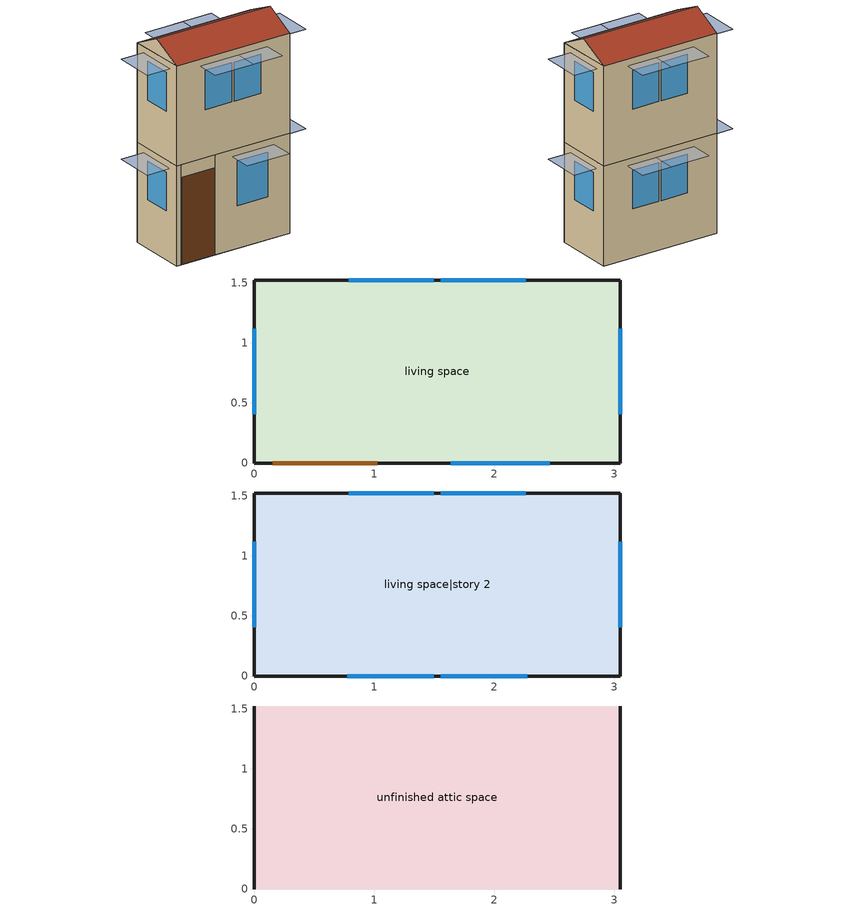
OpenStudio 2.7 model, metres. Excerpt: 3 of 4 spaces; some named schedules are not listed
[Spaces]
living space
 floor foundation (FloorFndGrndFinSlab): 0,0 0,1.52 3.05,1.52 3.05,0 z0
 wall outside (WallExtInsFin): 0,1.52 0,0 0.13,0 1.05,0 3.05,0 3.05,1.52 0,1.52 z0:2.44
 window (WindowConstruction): 1.64,0 2.46,0 z1.04:2.13; 2.26,1.52 1.55,1.52 / 1.49,1.52 0.79,1.52 / 0,1.12 0,0.41 / 3.05,0.41 3.05,1.12 z1.19:2.13
 door (Door): 0.15,0 1.02,0 z0:2.13
living space|story 2
 floor to living space (FloorFinUninsFin): 0,0 0,1.52 3.05,1.52 3.05,0 z2.44
 wall outside (WallExtInsFin): 0,1.52 0,0 3.05,0 3.05,1.52 0,1.52 z2.44:4.88
 window (WindowConstruction): 0.78,0 1.49,0 / 1.55,0 2.27,0 z3.62:4.57; 2.26,1.52 1.55,1.52 / 1.49,1.52 0.79,1.52 / 0,1.12 0,0.41 / 3.05,0.41 3.05,1.12 z3.63:4.57
unfinished attic space
 floor to living space|story 2 (FloorFinInsUnfinAttic): 0,1.52 3.05,1.52 3.05,0 0,0 z4.88
 wall outside (WallExtUninsUnfin): 0,0.76,5.26 0,1.52,4.88 0,0,4.88; 3.05,0.76,5.26 3.05,0,4.88 3.05,1.52,4.88
 roof outside (RoofUnfinInsExt): 3.05,0.76,5.26 0,0.76,5.26 0,0,4.88 3.05,0,4.88; 0,0.76,5.26 3.05,0.76,5.26 3.05,1.52,4.88 0,1.52,4.88
shading: 2.61,0 1.49,0 1.49,-0.61 2.61,-0.61 z2.29; 3.05,1.27 3.05,0.26 3.66,0.26 3.66,1.27 z2.29; 1.65,0 0.62,0 0.62,-0.61 1.65,-0.61 z4.72; 0.63,1.52 1.65,1.52 1.65,2.13 0.63,2.13 z4.72; 2.42,0 1.4,0 1.4,-0.61 2.42,-0.61 z4.72; 0.63,1.52 1.65,1.52 1.65,2.13 0.63,2.13 z2.29; 1.4,1.52 2.42,1.52 2.42,2.13 1.4,2.13 z2.29; 1.4,1.52 2.42,1.52 2.42,2.13 1.4,2.13 z4.72; 0,0.26 0,1.27 -0.61,1.27 -0.61,0.26 z2.29; 0,0.26 0,1.27 -0.61,1.27 -0.61,0.26 z4.72; 3.05,1.27 3.05,0.26 3.66,0.26 3.66,1.27 z4.72
[Building]
Building 1: North Axis {deg}=22.5; Standards Number of Stories=2; Standards Number of Above Ground Stories=2; Standards Building Type=singlefamilydetached; Standards Number of Living Units=1
[Site]
Denver Intl Ap_CO_USA: Latitude {deg}=39.83; Longitude {deg}=-104.65; Time Zone {hr}=-7; Elevation {m}=1650; Terrain=Suburbs
[ClimateZones]
Climate Zone Institution Name 2=Building America; Climate Zone Document Year 2=0; Climate Zone Value 2=Cold
[Site:WaterMainsTemperature]
Calculation Method=Correlation; Annual Average Outdoor Air Temperature {C}=10.8753; Maximum Difference In Monthly Average Outdoor Air Temperatures {deltaC}=23.1524
[Site:GroundTemperature:Deep]
10.8753, 10.8753, 10.8753, 10.8753, 10.8753, 10.8753, 10.8753, 10.8753, 10.8753, 10.8753, 10.8753, 10.8753
[Material] Roughness=Rough
Name | Thickness {m} | Conductivity {W/m-K} | Density {kg/m3} | Specific Heat {J/kg-K} | Thermal Absorptance | Solar Absorptance | Visible Absorptance
EMPD dummy | 0.001 | 0.1 | 100 | 100 | 0.9 | 0.5 | 0.1
FloorUAAdditionalCeilingIns | 0.12827 | 0.0411113 | 16.02 | 1046.75
FloorUATrussandIns | 0.0889 | 0.0436674 | 50.7834 | 1165.1
Drywall 0.5 in. | 0.0127 | 0.160291 | 801 | 837.4 | 0.9 | 0.5 | 0.1
Asphalt Shingles, Medium | 0.009525 | 0.162714 | 1121.4 | 1465.45 | 0.91 | 0.85 | 0.85
RoofSheathing | 0.01905 | 0.115458 | 512.64 | 1214.23
RoofUARoofIns | 0.18415 | 8.02397 | 37.0049 | 1207.88
FootingMaterial | 0.2032 | 1.31141 | 2242.8 | 837.4 | 0.9
Concrete 4.0 in. | 0.1016 | 1.31141 | 2242.8 | 837.4 | 0.9
Floor Covering | 0.0127 | 0.0433444 | 54.468 | 1339.84 | 0.9 | 0.9
FloorFinStudAndAirFloor | 0.1397 | 0.557395 | 67.691 | 1210.98
Wood Floor | 0.015875 | 0.115458 | 544.68 | 1214.23
EMPD residential drywall roofceiling | 0.001 | 0.1 | 800 | 100 | 0.9 | 0.5 | 0.1
EMPD residential carpet | 0.001 | 0.1 | 220 | 100 | 0.9 | 0.5 | 0.1
Vinyl, Light | 0.009525 | 0.089435 | 177.822 | 1046.75 | 0.9 | 0.3 | 0.3
WallSheathing | 0.0127 | 0.115458 | 512.64 | 1214.23
WallStudAndCavity | 0.0889 | 0.054245 | 162.403 | 1178.92
WallStudAndCavity 1 | 0.0889 | 0.393744 | 83.0341 | 1211.67
WallStudAndCavity 2 | 0.0889 | 0.397942 | 83.0341 | 1211.67
residential furniture material living space | 0.1524 | 0.115458 | 640.8 | 1214.23 | 0.9 | 0.6 | 0.1
EMPD residential wood trim | 0.001 | 0.1 | 512 | 100 | 0.9 | 0.5 | 0.1
EMPD residential furniture | 0.001 | 0.1 | 500 | 100 | 0.9 | 0.5 | 0.1
DoorMaterial | 0.04445 | 0.0612267 | 512.64 | 1214.23
[MaterialProperty:MoisturePenetrationDepth:Settings]
Name | Material | Water Vapor Diffusion Resistance Factor | Moisture Equation Coefficient a | Moisture Equation Coefficient b | Moisture Equation Coefficient c | Moisture Equation Coefficient d | Surface Layer Penetration Depth {m} | Deep Layer Penetration Depth {m} | Coating Layer Thickness {m} | Coating Layer Water Vapor Diffusion Resistance Factor
 | EMPD dummy | 500 | 0.0069 | 0.9066 | 0.0404 | 22.1121 | 0.1 | 0 | 0 | 0
 | EMPD residential drywall roofceiling | 9.14 | 0.0069 | 0.9066 | 0.0404 | 22.1121 | 0.01886 | 0.08642 | 0.005 | 140
 | EMPD residential carpet | 0.5 | 0.019 | 1 | 0 | 1 | 0.0341 | 0.156 | 0 | 0
 | EMPD residential wood trim | 320 | 0.15 | 8.51 | 0.167 | 0.965 | 0.00079 | 0.0036 | 0.005 | 140
 | EMPD residential furniture | 6 | 0.02 | 1 | 0 | 1 |  |  | 0 | 0
[Construction]
EMPD dummy; EMPD dummy 1: EMPD dummy
FloorFinInsUnfinAttic: FloorUAAdditionalCeilingIns, FloorUATrussandIns, Drywall 0.5 in.
RoofUnfinInsExt: Asphalt Shingles, Medium, RoofSheathing, RoofUARoofIns
FootingConstruction: FootingMaterial
FloorFndGrndFinSlab: Concrete 4.0 in., Floor Covering
FloorFinUninsFin: Drywall 0.5 in., FloorFinStudAndAirFloor, RoofSheathing, Wood Floor, Floor Covering
EMPD residential drywall roofceiling; EMPD residential drywall wall: EMPD residential drywall roofceiling
EMPD residential carpet: EMPD residential carpet
WallExtInsFin: Vinyl, Light, WallSheathing, WallStudAndCavity, Drywall 0.5 in.
WallExtUninsUnfin: Vinyl, Light, WallSheathing, WallStudAndCavity 1
WallIntFinUninsFin: WallStudAndCavity 2, Drywall 0.5 in.
residential furniture construction living space; residential furniture construction living space|story 2: residential furniture material living space
EMPD residential wood trim: EMPD residential wood trim
EMPD residential furniture: EMPD residential furniture
WindowConstruction: WindowMaterial
Door: DoorMaterial
[WindowMaterial:Shade]
CoolingShade: Solar Transmittance=0.999; Solar Reflectance=0.00099; Visible Transmittance=0.999; Visible Reflectance=0.00099; Thermal Hemispherical Emissivity=1e-005; Thermal Transmittance=0.999; Thickness {m}=0.0001; Conductivity {W/m-K}=10000; Shade to Glass Distance {m}=0.001; Top Opening Multiplier=0; Bottom Opening Multiplier=0; Left-Side Opening Multiplier=0; Right-Side Opening Multiplier=0; Airflow Permeability=0
[WindowMaterial:SimpleGlazingSystem]
WindowMaterial: U-Factor {W/m2-K}=2.10086; Solar Heat Gain Coefficient=0.21
[ThermalZone] Use Ideal Air Loads=No
Name | Volume {m3}
living zone; unfinished attic zone
res ds_1 ret air zone | 0
[Sizing:Zone] Zone Cooling Design Supply Air Temperature Input Method=SupplyAirTemperature; Zone Cooling Design Supply Air Temperature {C}=14; Zone Cooling Design Supply Air Temperature Difference {deltaC}=11.11; Zone Heating Design Supply Air Temperature Input Method=SupplyAirTemperature; Zone Heating Design Supply Air Temperature {C}=40; Zone Heating Design Supply Air Temperature Difference {deltaC}=11.11; Zone Cooling Design Supply Air Humidity Ratio {kg-H2O/kg-air}=0.0085; Zone Heating Design Supply Air Humidity Ratio {kg-H2O/kg-air}=0.008; Cooling Design Air Flow Method=DesignDay; Heating Design Air Flow Method=DesignDay; Account for Dedicated Outdoor Air System=No; Dedicated Outdoor Air System Control Strategy=NeutralSupplyAir; Dedicated Outdoor Air Low Setpoint Temperature for Design {C}=autosize; Dedicated Outdoor Air High Setpoint Temperature for Design {C}=autosize
living zone; unfinished attic zone; res ds_1 ret air zone
[Space]
Name | Space Type | Thermal Zone | Building Unit
living space; living space|story 2 | Space Type 1 | living zone | unit 1
unfinished attic space | Space Type 2 | unfinished attic zone
res ds_1 ret air space |  | res ds_1 ret air zone
[SpaceType]
Name | Standards Space Type
Space Type 1 | living
Space Type 2 | unfinished attic
[BuildingUnit]
unit 1: Building Unit Type=Residential
[People:Definition] Number of People Calculation Method=People; Number of People {people}=1.32; Fraction Radiant=0.319734; Sensible Heat Fraction=0.573; Carbon Dioxide Generation Rate {m3/s-W}=0; Enable ASHRAE 55 Comfort Warnings=No; Mean Radiant Temperature Calculation Type=ZoneAveraged
residential occupants|living space; residential occupants|living space|story 2
[People] Number of People Schedule=residential occupants schedule; Activity Level Schedule=Schedule Ruleset 1; Multiplier=1
Name | People Definition | Space or SpaceType
residential occupants|living space | residential occupants|living space | living space
residential occupants|living space|story 2 | residential occupants|living space|story 2 | living space|story 2
[InternalMass:Definition] Design Level Calculation Method=SurfaceArea
Name | Construction | Surface Area {m2}
EMPD dummy unfinished attic space | EMPD dummy | 4.645152
EMPD residential drywall roofceiling living space; EMPD residential drywall roofceiling living space|story 2 | EMPD residential drywall roofceiling | 9.290304
EMPD residential carpet living space; EMPD residential carpet living space|story 2 | EMPD residential carpet | 3.71612
residential partition wall mass living space; residential partition wall mass living space|story 2 | WallIntFinUninsFin | 4.645152
residential furniture mass living space | residential furniture construction living space | 1.85806
residential furniture mass living space|story 2 | residential furniture construction living space|story 2 | 1.85806
EMPD residential drywall wall living space; EMPD residential drywall wall living space|story 2 | EMPD residential drywall wall | 26.9419
EMPD residential wood trim living space; EMPD residential wood trim living space|story 2 | EMPD residential wood trim | 1.44
EMPD residential furniture living space; EMPD residential furniture living space|story 2 | EMPD residential furniture | 3.483864
EMPD dummy res ds_1 ret air space | EMPD dummy 1 | 1
[InternalMass] Multiplier=1
Name | Internal Mass Definition | Space or SpaceType
EMPD dummy unfinished attic space | EMPD dummy unfinished attic space | unfinished attic space
EMPD residential drywall roofceiling living space | EMPD residential drywall roofceiling living space | living space
EMPD residential drywall roofceiling living space|story 2 | EMPD residential drywall roofceiling living space|story 2 | living space|story 2
EMPD residential carpet living space | EMPD residential carpet living space | living space
EMPD residential carpet living space|story 2 | EMPD residential carpet living space|story 2 | living space|story 2
residential partition wall mass living space | residential partition wall mass living space | living space
residential partition wall mass living space|story 2 | residential partition wall mass living space|story 2 | living space|story 2
residential furniture mass living space | residential furniture mass living space | living space
residential furniture mass living space|story 2 | residential furniture mass living space|story 2 | living space|story 2
EMPD residential drywall wall living space | EMPD residential drywall wall living space | living space
EMPD residential drywall wall living space|story 2 | EMPD residential drywall wall living space|story 2 | living space|story 2
EMPD residential wood trim living space | EMPD residential wood trim living space | living space
EMPD residential wood trim living space|story 2 | EMPD residential wood trim living space|story 2 | living space|story 2
EMPD residential furniture living space | EMPD residential furniture living space | living space
EMPD residential furniture living space|story 2 | EMPD residential furniture living space|story 2 | living space|story 2
EMPD dummy res ds_1 ret air space | EMPD dummy res ds_1 ret air space | res ds_1 ret air space
[Foundation:Kiva]
Foundation Kiva 1: Wall Height Above Grade {m}=0.2032; Wall Depth Below Slab {m}=0.2032; Footing Wall Construction=FootingConstruction
[Foundation:Kiva:Settings]
Soil Conductivity {W/m-K}=1.731; Soil Density {kg/m3}=1842.3; Soil Specific Heat {J/kg-K}=418.7; Ground Solar Absorptivity=0.9; Ground Thermal Absorptivity=0.9; Ground Surface Roughness {m}=0.03; Far-Field Width {m}=40; Deep-Ground Boundary Condition=ZeroFlux; Deep-Ground Depth {m}=40; Minimum Cell Dimension {m}=0.02; Maximum Cell Growth Coefficient=1.5; Simulation Timestep=Hourly
[SurfaceProperty:ExposedFoundationPerimeter]
Surface 1: Exposed Perimeter Calculation Method=TotalExposedPerimeter; Total Exposed Perimeter {m}=9.144
[ShadingControl]
WindowShadingControl: Shading Type=InteriorShade; Shading Device Material=CoolingShade; Shading Control Type=OnIfScheduleAllows; Schedule=Window shading schedule; Shading Control Is Scheduled=Yes
[ElectricEquipment:Definition] Design Level Calculation Method=EquipmentLevel
Name | Design Level {W} | Fraction Latent | Fraction Radiant | Fraction Lost
residential refrigerator | 65.0889 | 0 | 0 | 0
residential range electric | 35.9069 | 0.3 | 0.24 | 0.3
residential misc plug loads|living space; residential misc plug loads|living space|story 2 | 153.145 | 0.021 | 0.558 | 0.049
res infil_1 house fan; res infil_1 range fan; res infil_1 bath fan | 0 | 0 | 0 | 1
[ElectricEquipment]
Name | Electric Equipment Definition | Space or SpaceType | Schedule
residential refrigerator | residential refrigerator | living space | residential refrigerator schedule
residential range electric | residential range electric | living space | residential range propane|false schedule
residential misc plug loads|living space | residential misc plug loads|living space | living space | residential misc plug loads schedule
residential misc plug loads|living space|story 2 | residential misc plug loads|living space|story 2 | living space|story 2 | residential misc plug loads schedule
res infil_1 house fan | res infil_1 house fan | living space | Always On Discrete
res infil_1 range fan | res infil_1 range fan | living space | Always On Discrete
res infil_1 bath fan | res infil_1 bath fan | living space | Always On Discrete
[OtherEquipment:Definition]
residential range propane: Design Level Calculation Method=EquipmentLevel; Design Level {W}=375.952; Fraction Latent=0.2; Fraction Radiant=0.18; Fraction Lost=0.5
[OtherEquipment]
residential range propane: Other Equipment Definition=residential range propane; Space or SpaceType=living space; Schedule=residential range propane|false schedule; Fuel Type=PropaneGas
[GasEquipment:Definition]
residential hot tub heater gas: Design Level Calculation Method=EquipmentLevel; Design Level {W}=683.878; Fraction Latent=0; Fraction Radiant=0; Fraction Lost=1
[GasEquipment]
residential hot tub heater gas: Gas Equipment Definition=residential hot tub heater gas; Space or SpaceType=unfinished attic space; Schedule=residential hot tub heater gas schedule
[SpaceInfiltration:EffectiveLeakageArea]
res infil|unfinished attic space: Space or SpaceType=unfinished attic space; Schedule=Always On Discrete; Effective Air Leakage Area {cm2}=154.684; Stack Coefficient=2.64777e-05; Wind Coefficient=3.58865e-05
[EnergyManagementSystem:Sensor]
Name | Output Variable or Output Meter | Output Variable or Output Meter Index Key
res_nv_pb_s | Site Outdoor Air Barometric Pressure
res_af_vw_s | Site Wind Speed
res_nv_wt_s | Site Outdoor Air Humidity Ratio
res_af_1_tin_s | Zone Mean Air Temperature | living zone
res_af_1_tt_s | Zone Outdoor Air Drybulb Temperature | living zone
res_nv_1_nva_s | Schedule Value | res nv_1 avail schedule
res_nv_1_sp_s | Schedule Value | res nv_1 temp schedule
res_ds_1_win_s | Zone Mean Air Humidity Ratio | living zone
res_infil_1_range_sch_s | Schedule Value | res mv_1 range exhaust schedule
res_infil_1_bath_sch_s | Schedule Value | res mv_1 bath exhaust schedule
res_infil_1_wh_sch_s | Schedule Value | Always On Discrete
[SpaceInfiltration:DesignFlowRate] Space or SpaceType=living space; Schedule=Always On Discrete; Design Flow Rate Calculation Method=Flow/Space; Design Flow Rate {m3/s}=0
res nv_1 flow; res infil_1 flow
[EnergyManagementSystem:Actuator]
Name | Actuated Component | Actuated Component Type | Actuated Component Control Type
res_nv_1_flow_act | res nv_1 flow | Zone Infiltration | Air Exchange Flow Rate
res_infil_1_house_fan_act | res infil_1 house fan | ElectricEquipment | Electric Power Level
res_infil_1_range_fan_act | res infil_1 range fan | ElectricEquipment | Electric Power Level
res_infil_1_bath_fan_act | res infil_1 bath fan | ElectricEquipment | Electric Power Level
res_infil_1_flow_act | res infil_1 flow | Zone Infiltration | Air Exchange Flow Rate
[EnergyManagementSystem:Program]
res_nv_1_program: Set Tdiff = res_af_1_tin_s-res_af_1_tt_s; Set dT = (@Abs Tdiff); Set pt = (@RhFnTdbWPb res_af_1_tt_s res_nv_wt_s res_nv_pb_s); Set NVA = 3018.4293253412557; Set Cs = 0.00017926040778923255; Set Cw = 8.70903777141566e-05; Set MNV = 0.12585265152000003; Set MHR = 0.0115; Set MRH = 0.7; Set temp1 = (res_nv_1_nva_s*NVA); Set SGNV = temp1*((((Cs*dT)+(Cw*(res_af_vw_s^2)))^0.5)/1000); If (res_nv_wt_s<MHR) && (pt<MRH) && (res_af_1_tin_s>res_nv_1_sp_s); Set temp2 = (res_af_1_tin_s-res_nv_1_sp_s); Set NVadj1 = temp2/(res_af_1_tin_s-res_af_1_tt_s); Set NVadj2 = (@Min NVadj1 1); Set NVadj3 = (@Max NVadj2 0); Set NVadj = SGNV*NVadj3; Set res_nv_1_flow_act = (@Min NVadj MNV); Else; Set res_nv_1_flow_act = 0; EndIf
res_ds_1_program: Set res_ds_1_lk_sup_fan_equiv = 0; Set res_ds_1_lk_ret_fan_equiv = 0
res_infil_1_program: Set p_m = 0.14; Set p_s = 0.22; Set s_m = 270; Set s_s = 370; Set z_m = 9.99744; Set z_s = 4.8768; Set f_t = (((s_m/z_m)^p_m)*((z_s/s_s)^p_s)); Set Tdiff = res_af_1_tin_s-res_af_1_tt_s; Set dT = @Abs Tdiff; Set c = 0.0035; Set Cs = 0.0749; Set Cw = 0.1406; Set n = 0.67; Set sft = (f_t*0.5); Set temp1 = ((c*Cw)*((sft*res_af_vw_s)^(2*n)))^2; Set Qn = (((c*Cs*(dT^n))^2)+temp1)^0.5; Set Tdiff = res_af_1_tin_s-res_af_1_tt_s; Set dT = @Abs Tdiff; Set QWHV = res_infil_1_wh_sch_s*0.0146; Set Qrange = res_infil_1_range_sch_s*0.0472; Set Qdryer = 0.0; Set Qbath = res_infil_1_bath_sch_s*0.0472; Set QhpwhOut = 0; Set QhpwhIn = 0; Set QductsOut = res_ds_1_lk_ret_fan_equiv; Set QductsIn = res_ds_1_lk_sup_fan_equiv; Set Qout = QWHV+Qrange+Qbath+Qdryer+QhpwhOut+QductsOut; Set Qin = QhpwhIn+QductsIn; Set Qu = (@Abs (Qout-Qin)); Set Qb = (@Min Qout Qin); Set faneff_wh = 0.9438948864000002; Set res_infil_1_house_fan_act = (QWHV*300)/faneff_wh; Set faneff_sp = 0.4719474432000001; Set res_infil_1_range_fan_act = (Qrange*300)/faneff_sp; Set res_infil_1_bath_fan_act = (Qbath*300)/faneff_sp; Set Q_acctd_for_elsewhere = QhpwhOut+QhpwhIn+QductsOut+QductsIn; Set res_infil_1_flow_act = (((Qu^2)+(Qn^2))^0.5)-Q_acctd_for_elsewhere; Set res_infil_1_flow_act = (@Max res_infil_1_flow_act 0)
[EnergyManagementSystem:ProgramCallingManager]
res af_1 program calling manager: BeginTimestepBeforePredictor; res_infil_1_program; res_nv_1_program
res ds_1 program calling manager: EndOfSystemTimestepAfterHVACReporting; res_ds_1_program
[Generator:PVWatts]
residential photovoltaics generator: DC System Capacity {W}=2500; Module Type=Standard; Array Type=FixedRoofMounted; System Losses=0.14; Tilt Angle {deg}=26.5651; Azimuth Angle {deg}=22.5
[ElectricLoadCenter:Distribution]
residential photovoltaics elec load center dist: Inverter=residential photovoltaics inverter
[ElectricLoadCenter:Inverter:PVWatts]
residential photovoltaics inverter: Inverter Efficiency=0.96
[Schedule:Ruleset]
Name | Default Day Schedule
residential occupants schedule | Schedule Day 1
Schedule Ruleset 1 | Schedule Day 2
Window shading schedule | Schedule Day 3
residential refrigerator schedule | Schedule Day 4
residential range propane|false schedule | Schedule Day 5
residential misc plug loads schedule | Schedule Day 6
residential hot tub heater gas schedule | Schedule Day 7
res nv_1 temp schedule | Schedule Day 8
res nv_1 avail schedule | Schedule Day 9
res mv_1 range exhaust schedule | Schedule Day 10
res mv_1 bath exhaust schedule | Schedule Day 11
[Schedule:Day]
Schedule Day 1; Schedule Day 3; Schedule Day 4: 24, 0, 0
Schedule Day 2: 24, 0, 112.539
[Schedule:Rule] Apply Sunday=Yes; Apply Monday=Yes; Apply Tuesday=Yes; Apply Wednesday=Yes; Apply Thursday=Yes; Apply Friday=Yes; Apply Saturday=Yes; Date Specification Type=DateRange; Start Day=1
Name | Schedule Ruleset | Rule Order | Day Schedule | Start Month | End Month | End Day
residential occupants schedule allday ruleset1 | residential occupants schedule | 11 | residential occupants schedule allday1 | 1 | 1 | 31
residential occupants schedule allday ruleset2 | residential occupants schedule | 10 | residential occupants schedule allday2 | 2 | 2 | 28
residential occupants schedule allday ruleset3 | residential occupants schedule | 9 | residential occupants schedule allday3 | 3 | 3 | 31
residential occupants schedule allday ruleset4 | residential occupants schedule | 8 | residential occupants schedule allday4 | 4 | 4 | 30
residential occupants schedule allday ruleset5 | residential occupants schedule | 7 | residential occupants schedule allday5 | 5 | 5 | 31
residential occupants schedule allday ruleset6 | residential occupants schedule | 6 | residential occupants schedule allday6 | 6 | 6 | 30
residential occupants schedule allday ruleset7 | residential occupants schedule | 5 | residential occupants schedule allday7 | 7 | 7 | 31
residential occupants schedule allday ruleset8 | residential occupants schedule | 4 | residential occupants schedule allday8 | 8 | 8 | 31
residential occupants schedule allday ruleset9 | residential occupants schedule | 3 | residential occupants schedule allday9 | 9 | 9 | 30
residential occupants schedule allday ruleset10 | residential occupants schedule | 2 | residential occupants schedule allday10 | 10 | 10 | 31
residential occupants schedule allday ruleset11 | residential occupants schedule | 1 | residential occupants schedule allday11 | 11 | 11 | 30
residential occupants schedule allday ruleset12 | residential occupants schedule | 0 | residential occupants schedule allday12 | 12 | 12 | 31
Window shading schedule allday ruleset1 | Window shading schedule | 11 | Window shading schedule allday1 | 1 | 1 | 31
Window shading schedule allday ruleset2 | Window shading schedule | 10 | Window shading schedule allday2 | 2 | 2 | 28
Window shading schedule allday ruleset3 | Window shading schedule | 9 | Window shading schedule allday3 | 3 | 3 | 31
Window shading schedule allday ruleset4 | Window shading schedule | 8 | Window shading schedule allday4 | 4 | 4 | 30
Window shading schedule allday ruleset5 | Window shading schedule | 7 | Window shading schedule allday5 | 5 | 5 | 31
Window shading schedule allday ruleset6 | Window shading schedule | 6 | Window shading schedule allday6 | 6 | 6 | 30
Window shading schedule allday ruleset7 | Window shading schedule | 5 | Window shading schedule allday7 | 7 | 7 | 31
Window shading schedule allday ruleset8 | Window shading schedule | 4 | Window shading schedule allday8 | 8 | 8 | 31
Window shading schedule allday ruleset9 | Window shading schedule | 3 | Window shading schedule allday9 | 9 | 9 | 30
Window shading schedule allday ruleset10 | Window shading schedule | 2 | Window shading schedule allday10 | 10 | 10 | 31
Window shading schedule allday ruleset11 | Window shading schedule | 1 | Window shading schedule allday11 | 11 | 11 | 30
Window shading schedule allday ruleset12 | Window shading schedule | 0 | Window shading schedule allday12 | 12 | 12 | 31
residential refrigerator schedule allday ruleset1 | residential refrigerator schedule | 11 | residential refrigerator schedule allday1 | 1 | 1 | 31
residential refrigerator schedule allday ruleset2 | residential refrigerator schedule | 10 | residential refrigerator schedule allday2 | 2 | 2 | 28
residential refrigerator schedule allday ruleset3 | residential refrigerator schedule | 9 | residential refrigerator schedule allday3 | 3 | 3 | 31
residential refrigerator schedule allday ruleset4 | residential refrigerator schedule | 8 | residential refrigerator schedule allday4 | 4 | 4 | 30
residential refrigerator schedule allday ruleset5 | residential refrigerator schedule | 7 | residential refrigerator schedule allday5 | 5 | 5 | 31
residential refrigerator schedule allday ruleset6 | residential refrigerator schedule | 6 | residential refrigerator schedule allday6 | 6 | 6 | 30
residential refrigerator schedule allday ruleset7 | residential refrigerator schedule | 5 | residential refrigerator schedule allday7 | 7 | 7 | 31
residential refrigerator schedule allday ruleset8 | residential refrigerator schedule | 4 | residential refrigerator schedule allday8 | 8 | 8 | 31
[Schedule:Constant]
Always On Discrete: Value=1
